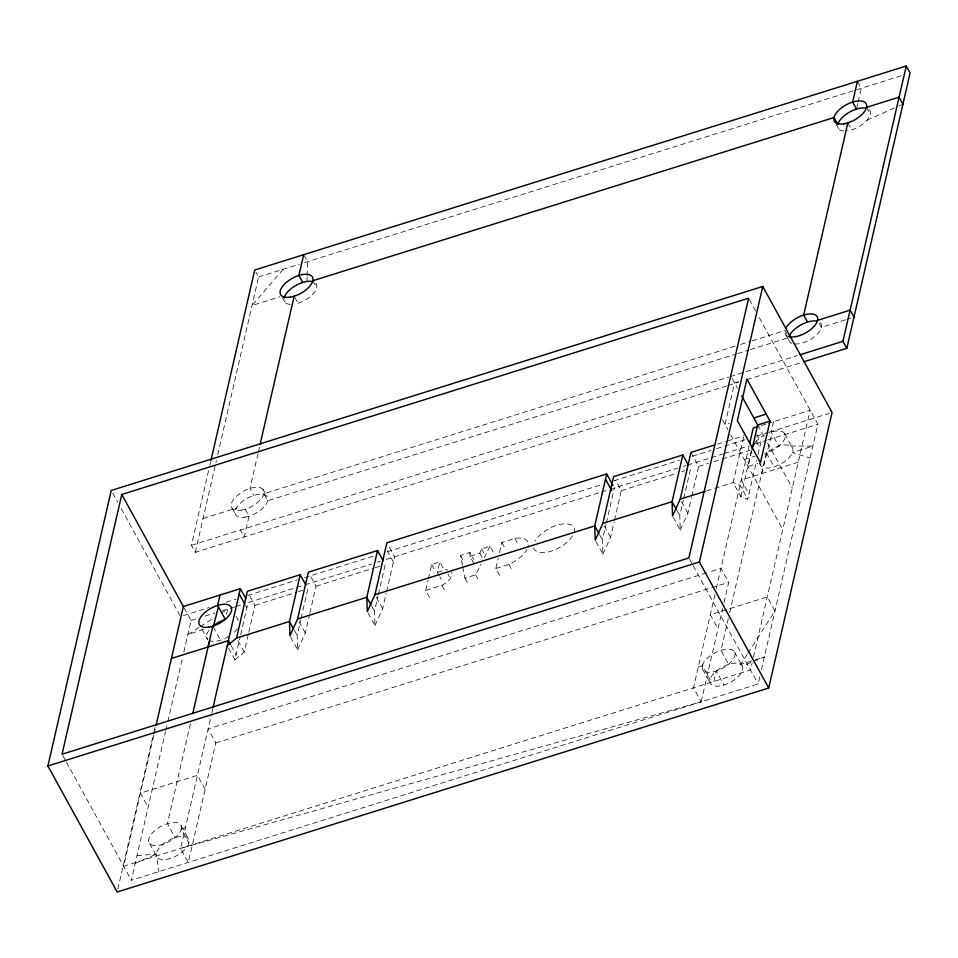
<?xml version="1.0" encoding="UTF-8"?>
<svg xmlns="http://www.w3.org/2000/svg" width="958" height="958" viewBox="0 0 958 958"><rect width="100%" height="100%" fill="white"/><g stroke="black" fill="none" stroke-linecap="round" stroke-linejoin="round"><path stroke-width="0.72" stroke-dasharray="4.79 3.59" d="M306.919 281.472L307.051 277.233M307.099 275.82L307.566 261.666L304.357 255.822M726.859 385.882L195.288 552.335L191.432 545.33L209.515 466.666M209.85 465.205L210.521 462.295M117.858 889.084L154.058 731.661M154.394 730.2L155.064 727.278M195.288 552.335L216.388 460.511M217.729 454.715L258.588 276.994L256.014 272.335M153.771 735.229L123.654 866.26L750.473 669.989L752.126 662.816M154.106 733.78L155.771 726.535M759.802 676.887L758.173 683.988L131.342 880.258L165.483 731.768M165.818 730.307L167.482 723.062M167.818 721.614L182.487 657.799M183.828 652.003L191.061 620.509L184.068 607.779M190.403 723.757L167.422 823.7L175.122 837.699M258.001 453.481L249.966 488.436L253.81 495.43M258.337 452.032L260.013 444.751M226.507 614.234L227.693 609.037L220.22 613.839M706.717 572.812L208.102 728.93L215.801 742.929L188.331 862.416L180.631 848.417L211.455 714.345M211.79 712.884L212.796 708.513M228.615 648.35L234.914 659.811L240.338 636.196M240.662 634.783L248.05 602.666L303.53 585.302M234.914 659.811L244.242 652.075L248.481 633.645M248.805 632.232L254.996 605.312L249.391 595.134M290.645 637.082L297.651 649.811L297.16 635.501L300.74 619.922M301.063 618.497L307.913 588.751L306.512 586.2M297.651 649.811L305.303 632.951L309.53 614.533M309.865 613.12L316.044 586.2L310.452 576.009M367.98 612.869L374.985 625.598L374.494 611.288L378.075 595.696M378.398 594.283L385.248 564.537M374.985 625.598L382.637 608.737L386.218 593.158M386.541 591.733L394.576 556.79L388.277 545.33M429.519 597.457L425.675 590.463L427.998 580.356M428.334 578.919L431.651 564.49L439.782 561.939L443.638 568.944M439.327 575.83L437.399 572.321L439.782 561.939M499.705 575.483L495.849 568.489L498.172 558.382M499.501 552.61L501.824 542.515L514.853 538.432A23.279 11.077 -28.8 0 1 528.145 546.323M595.924 541.498L602.917 554.227L602.426 539.917L606.019 524.337M606.342 522.912L614.377 487.969M602.917 554.227L610.569 537.366L614.15 521.787M614.485 520.362L621.323 490.616L615.719 480.425M673.258 517.284L680.252 530.014L679.773 515.703L683.353 500.112M683.677 498.699L690.514 468.953L686.275 470.27M680.252 530.014L687.904 513.153L691.496 497.573M691.82 496.148L698.657 466.402L690.957 452.392M743.552 437.243L733.121 482.581L740.821 496.579L747.767 499.226L756.784 460.032M714.955 594.451L693.484 687.832L701.184 701.831L180.631 848.417M716.297 588.643L749.084 446.033M740.821 496.579L751.575 449.829M751.743 450.763L748.114 466.522L757.718 463.516M701.184 701.831L722.655 608.45M723.997 602.654L728.655 582.356L720.955 568.345L708.142 572.357M758.077 454.367L760.903 442.081L756.7 434.453M713.842 681.461L716.249 670.983L723.949 684.982M728.308 618.509L720.991 650.374L728.691 664.385M729.649 612.713L766.412 452.799L768.915 451.972A18.166 8.646 -28.8 0 0 785.117 437.147A18.166 8.646 -28.8 0 0 772.902 431.615L768.639 433.004M773.561 421.712L771.154 432.19L778.854 446.189M856.799 107.691L857.757 103.536M858.069 102.147L861.254 88.292L857.41 81.286M753.443 657.092L810.193 410.24L768.136 423.412M761.442 669.786L817.893 424.25L757.91 315.146M761.61 473.659L771.944 433.639M473.827 563.352L469.971 556.347L479.79 553.269L481.599 548.838L490.017 546.204L493.873 553.209M869.385 109.859A18.166 8.646 -28.8 0 1 870.367 114.361L867.002 120.241A18.166 8.646 -28.8 0 1 847.567 130.815M462.714 566.813L464.953 578.165L475.635 574.824L480.856 564.418M484.137 557.915L490.017 546.204M747.156 654.434L740.797 664.385A18.166 8.646 -28.8 0 0 731.026 663.666L726.787 664.96A18.166 8.646 -28.8 0 0 710.549 678.228L709.866 680.958A18.166 8.646 -28.8 0 0 721.614 685.7L725.853 684.407A18.166 8.646 -28.8 0 0 742.33 666.097L751.97 662.122M747.947 653.188L774.974 610.905L767.274 596.906L727.924 609.216M283.077 269.33L252.038 305.482L279.748 296.8M199.036 627.406L187.828 634.603L204.677 628.915M200.282 626.616L212.748 618.629M867.002 120.241L897.61 106.554M898.939 105.955L902.939 104.171M135.234 863.35L156.322 854.081A18.166 8.646 -28.8 0 1 173.578 838.154L177.805 836.921A18.166 8.646 -28.8 0 1 189.193 841.938L188.427 844.693A18.166 8.646 -28.8 0 1 171.937 857.865A18.166 8.646 -28.8 0 1 156.669 856.416L148.969 842.417M753.347 661.547L764.376 656.996L753.275 660.469M258.588 276.994L299.399 264.216M304.836 262.516L904.52 74.748M735.025 346.197L263.857 493.729L267.713 500.723L736.019 354.089M740.726 344.413L750.725 341.276M752.15 340.832L784.997 330.546L788.195 336.39M203.072 518.47L236.315 508.063M737.444 353.646L748.869 350.065M750.294 349.622L788.841 337.551M845.471 319.816L821.401 327.361L817.557 320.355M846.884 319.373L851.135 318.044M191.432 545.33L728.727 377.093M730.152 376.65L797.26 355.634M738.69 381.667L734.57 382.961L725.014 424.514L729.134 423.22M728.296 385.439L738.283 382.314M746.857 379.631L802.541 362.196M761.347 425.532L766.771 423.831M717.362 444.129L725.733 441.506M727.122 441.075L743.875 435.83M183.385 615.611L209.048 607.576M226.148 602.211L236.135 599.085M247.535 595.517L297.435 579.889M304.56 577.662L374.422 555.784M387.248 551.772L602.522 484.365M613.922 480.796L679.509 460.259M692.335 456.248L710.872 450.44M716.572 448.655L746.51 439.279M756.485 436.153L767.897 432.585M769.322 432.142L829.197 413.389M191.061 620.509L198.114 618.305M205.156 616.102L215.011 613.012M222.064 610.809L234.482 606.917M235.836 606.498L241.26 604.797M304.955 584.847L371.812 563.915M377.512 562.13L380.35 561.244M386.038 559.46L600.103 492.436M601.528 491.993L608.665 489.754M610.09 489.31L677.653 468.151M683.27 466.39L686.084 465.516M687.497 465.073L709.938 458.044M711.351 457.601L722.679 454.056M724.092 453.613L748.162 446.081M755.239 443.865L766.604 440.297M768.029 439.854L817.893 424.25M254.996 605.312L296.764 592.236M298.166 591.804L305.123 589.613M316.044 586.2L373.943 568.07M375.356 567.627L382.422 565.412M621.323 490.616L676.396 473.372M682.048 471.599L684.862 470.713M698.657 466.402L708.405 463.349M713.973 461.6L720.931 459.421M722.332 458.99L750.174 450.272M744.27 459.529L755.239 456.092M462.439 565.388L460.475 555.46L469.911 552.503L473.755 559.508M437.399 572.321L445.542 569.782A14.765 7.017 -28.8 0 1 447.637 569.842M706.669 490.867L733.121 482.581L740.067 485.227L747.767 499.226M798.242 462.187L741.264 480.03L748.964 494.041M425.675 590.463L441.961 585.362A14.765 7.017 -28.8 0 0 451.625 572.106M495.849 568.489L508.878 564.406A23.279 11.077 -28.8 0 0 526.936 549.449M215.801 742.929L728.655 582.356M726.571 609.647L710.297 614.749L717.997 628.747M185.409 827.628L181.206 828.945L188.906 842.956M698.262 667.055L702.477 665.738L710.177 679.737M751.898 660.912L740.797 664.385L742.33 666.097L734.63 652.099M137.006 855.626L156.322 854.081L158.932 871.624M790.661 446.009L812.851 446.141L792.41 452.547L810.121 458.056M866.523 107.368L870.367 114.361M847.854 122.852L851.698 129.857M836.226 124.408L838.801 129.079M785.979 335.06L789.823 342.066M749.312 299.507L757.191 313.841M784.638 433.627L792.338 447.637M732.008 378.29L737.432 388.146M757.67 424.969L764.041 436.537M767.574 442.967L792.314 487.981M766.412 452.799L774.112 466.797M756.209 440.919L759.706 447.278M759.227 462.81L760.616 465.36M722.452 419.844L727.876 429.699M730.726 434.884L782.758 529.546M681.605 501.693L687.904 513.153M676.971 510.614L679.773 515.703M689.604 559.256L692.466 564.466M693.185 565.771L758.173 683.988M702.609 669.259L710.309 683.27M604.27 525.906L610.569 537.366M599.636 534.827L602.426 539.917M514.853 538.432L518.709 545.437M501.824 542.515L505.668 549.509M508.878 564.406L512.734 571.411M481.599 548.838L485.455 555.844M479.79 553.269L483.634 560.274M475.635 574.824L479.479 581.817M312.823 280.73L316.679 287.735M460.475 555.46L464.331 562.454M464.953 578.165L468.809 585.158M448.104 574.441L449.386 576.776M294.801 297.387L298.01 303.219M439.962 576.991L441.243 579.327M431.651 564.49L435.495 571.483M441.961 585.362L445.805 592.367M282.538 297.77L285.101 302.441M387.08 550.527L393.391 561.987M376.338 597.277L382.637 608.737M371.692 606.198L374.494 611.288M262.875 489.215L266.719 496.208M245.188 509.213L249.044 516.218L244.266 536.995L240.41 529.99M299.004 621.491L305.303 632.951M232.279 508.435L236.135 515.428M294.357 630.412L297.16 635.501M245.452 605.312L246.853 607.863M236.111 616.389L238.219 620.209A18.166 8.646 -28.8 0 0 236.123 618.868M237.943 640.615L244.242 652.075M231.201 645.704L236.111 654.613M213.239 626.939L220.532 640.207M202.03 629.25L207.623 639.429A18.166 8.646 -28.8 0 1 210.018 629.035M112.673 493.059L117.666 502.16M121.235 508.65L179.817 615.204M205.132 789.332L197.432 775.321L140.455 793.164L148.155 807.175M181.146 825.592L188.846 839.591M62.773 755.527L65.635 760.736M66.353 762.041L131.342 880.258M469.911 552.503L469.971 556.347M760.029 463.121A18.166 8.646 -28.8 0 0 772.352 467.372L776.615 465.983A18.166 8.646 -28.8 0 0 792.817 451.158A18.166 8.646 -28.8 0 0 780.602 445.614L776.339 447.015A18.166 8.646 -28.8 0 0 764.747 454.475M755.215 442.488A18.166 8.646 -28.8 0 1 764.388 435.052M237.404 628.58A18.166 8.646 -28.8 0 1 232.746 633.561M228.986 636.268A18.166 8.646 -28.8 0 1 209.718 640.77M315.685 283.221A18.166 8.646 -28.8 0 1 312.356 294.621A18.166 8.646 -28.8 0 1 295.208 303.949M290.19 304.381A18.166 8.646 -28.8 0 1 284.047 300.441M820.419 322.846A18.166 8.646 -28.8 0 1 814.947 336.198A18.166 8.646 -28.8 0 1 794.912 344.006M791.919 343.407A18.166 8.646 -28.8 0 1 788.781 340.066M843.878 131.007A18.166 8.646 -28.8 0 1 837.747 127.079M788.075 336.402A18.166 8.646 -28.8 0 1 784.925 333.061M533.582 547.736A22.705 10.801 -28.8 0 0 548.395 551.928A22.705 10.801 -28.8 0 0 570.142 539.198L572.896 535.426A22.705 10.801 -28.8 0 0 570.513 524.541L566.777 523.786A22.705 10.801 -28.8 0 0 535.127 541.019M702.849 664.229L702.166 666.96A18.166 8.646 -28.8 0 0 713.914 671.69L718.153 670.396A18.166 8.646 -28.8 0 0 734.87 655.715A18.166 8.646 -28.8 0 0 723.326 649.668L719.087 650.961A18.166 8.646 -28.8 0 0 702.849 664.229M181.493 827.94L180.727 830.694A18.166 8.646 -28.8 0 1 161.399 844.764A18.166 8.646 -28.8 0 1 148.753 839.196A18.166 8.646 -28.8 0 1 165.878 824.155L170.105 822.91A18.166 8.646 -28.8 0 1 181.493 827.94M244.901 517.176A18.166 8.646 -28.8 0 0 267.773 498.208A18.166 8.646 -28.8 0 0 241.608 502.076A18.166 8.646 -28.8 0 0 244.901 517.176M241.057 510.183A18.166 8.646 -28.8 0 0 263.917 491.203A18.166 8.646 -28.8 0 0 237.752 495.082A18.166 8.646 -28.8 0 0 241.057 510.183"/><path stroke-width="1.44" d="M47.9 765.969L111.236 490.46L762.76 286.466L832.047 412.503L768.711 688L117.187 892.006L47.9 765.969L699.412 561.963L762.76 286.466M121.774 494.472L62.054 754.221L688.886 557.951L748.605 298.201L121.774 494.472L183.361 606.51L156.106 725.086M210.856 460.834L254.732 270L906.256 65.994L910.1 73L846.8 348.329L803.966 361.741M192.738 713.614L212.832 626.209L213.239 626.939L218.412 606.881M219.993 595.038L217.61 605.432L225.31 619.431A18.166 8.646 -28.8 0 0 213.095 626.077M260.013 444.751L294.154 296.214M303.71 254.66L298.932 275.437L302.788 282.442L306.919 281.472A18.166 8.646 -28.8 0 1 312.691 281.592M213.131 707.052L240.35 588.667L183.361 606.51M227.214 645.812L236.542 638.064L247.296 591.314L300.213 574.74L305.806 584.931M300.213 574.74L289.46 621.503L289.951 635.813L297.603 618.952L308.356 572.189L377.548 550.527L383.14 560.717M377.548 550.527L366.794 597.277L367.285 611.587L374.937 594.738L386.876 542.779L606.677 473.959L612.976 485.419M606.677 473.959L594.738 525.918L595.217 540.228L602.869 523.367L613.623 476.605L682.815 454.942L688.419 465.133M682.815 454.942L672.073 501.693L672.552 516.003L680.204 499.154L690.957 452.392L714.56 445.003M749.731 443.195L753.204 428.082L758.628 426.382M752.066 449.326L757.67 424.969L741.708 395.917M770.016 421.101L760.46 462.666L737.361 420.646L746.917 379.093L770.016 421.101L757.67 424.969M847.854 122.852L803.666 315.062L807.51 322.068M857.41 81.286L852.632 102.075L856.476 109.068M846.8 348.329L842.956 341.323L906.256 65.994M208.054 646.985L209.539 641.261M312.823 280.73L833.963 117.559L837.807 124.564M866.523 107.368L899.083 97.165L902.939 104.171M817.557 320.355L850.117 310.164L853.961 317.158M800.122 354.735L842.956 341.323M753.826 417.963L766.172 414.096M171.422 658.457L228.411 640.615L230.507 644.435M236.542 638.064L289.46 621.503L293.663 629.131M297.603 618.952L366.794 597.277L370.997 604.917M374.937 594.738L594.738 525.918L598.93 533.546M602.869 523.367L672.073 501.693L676.264 509.333M680.204 499.154L705.268 491.298M699.412 561.963L768.711 688M605.48 479.156L611.779 490.616M240.35 588.667L245.955 598.846M239.153 593.864L244.757 604.043M752.856 446.44A18.166 8.646 -28.8 0 1 754.461 443.494M284.119 297.926A18.166 8.646 -28.8 0 1 302.788 282.442M789.105 336.629A18.166 8.646 -28.8 0 1 801.104 324.81A18.166 8.646 -28.8 0 1 817.425 321.217M838.082 123.642A18.166 8.646 -28.8 0 1 850.069 111.811A18.166 8.646 -28.8 0 1 866.391 108.23M786.171 327.684A18.166 8.646 -28.8 0 1 809.917 313.889A18.166 8.646 -28.8 0 1 813.869 326.57A18.166 8.646 -28.8 0 1 788.973 336.689M208.7 627.167A18.166 8.646 -28.8 0 0 231.561 608.198A18.166 8.646 -28.8 0 0 205.395 612.078A18.166 8.646 -28.8 0 0 208.7 627.167M290.023 297.184A18.166 8.646 -28.8 0 0 312.895 278.215A18.166 8.646 -28.8 0 0 286.717 282.083A18.166 8.646 -28.8 0 0 290.023 297.184M843.723 123.822A18.166 8.646 -28.8 0 0 866.583 104.853A18.166 8.646 -28.8 0 0 840.417 108.721A18.166 8.646 -28.8 0 0 843.723 123.822"/></g></svg>
